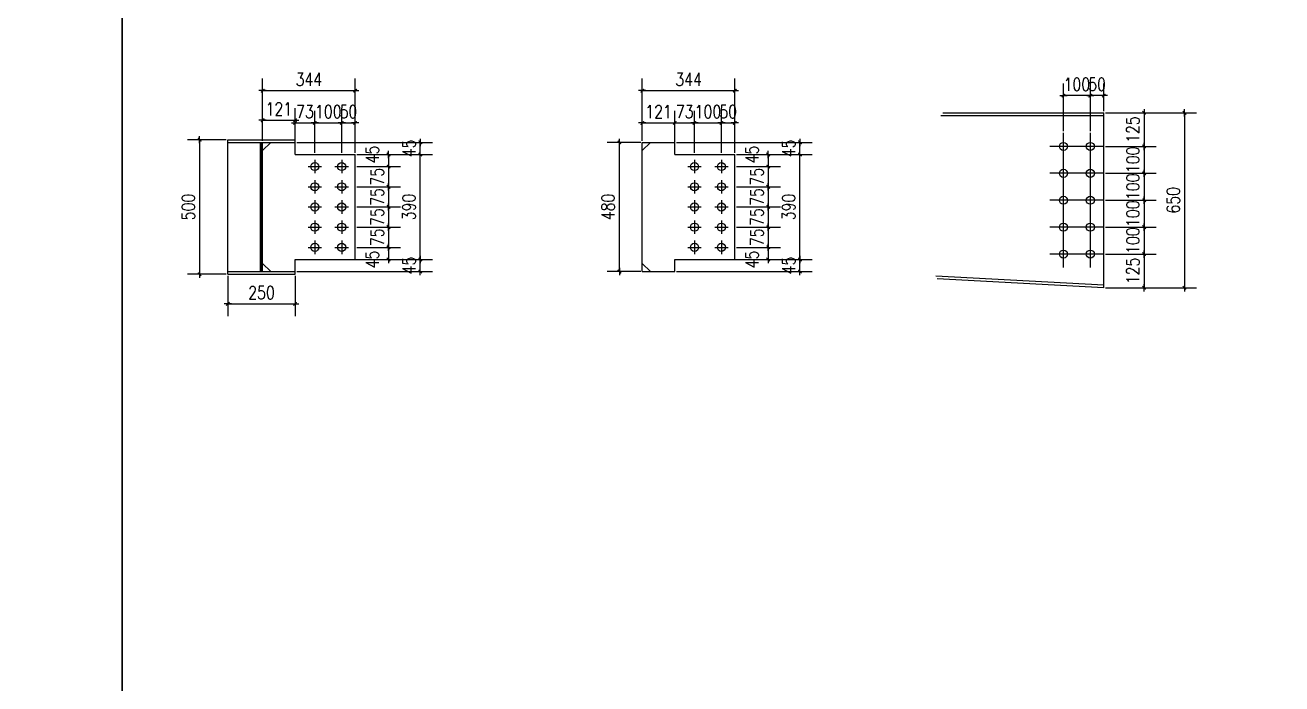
# Model space of a CAD drawing. Header units: millimetres. Extents: x 2287919 to 2522484, y -1845182 to -1736911.
# Drawn here: x 2486123 to 2495463, y -1823583 to -1818689 of the extents above; entities that cross this region are included whole.
import ezdxf

# ---------------------------------------------------------------- set-up
doc = ezdxf.new("R2010")
doc.units = ezdxf.units.MM
doc.header["$LTSCALE"] = 1000
doc.header["$PDMODE"] = 34
doc.styles.add('DIM_FONT', font='simplex.shx', dxfattribs={"width": 0.8, "bigfont": 'hztxt.shx'})
doc.dimstyles.new('WGH(1)', dxfattribs={"dimscale": 1.2, "dimtxt": 100, "dimasz": 0.5, "dimexe": 75, "dimexo": 75, "dimgap": 75, "dimtad": 1, "dimdec": 0, "dimzin": 0, "dimdsep": 46, "dimtxsty": 'DIM_FONT', "dimblk1": '_DIMX', "dimblk2": '_DIMX', "dimsah": 1, "dimcen": 0.09, "dimclrd": 3, "dimclre": 3, "dimclrt": 7, "dimadec": 0, "dimazin": 0, "dimtfac": 1, "dimtdec": 0, "dimtix": 1, "dimtmove": 2, "dimatfit": 3, "dimldrblk": '_DIMX', "dimfxl": 1, "dimtolj": 1, "dimtzin": 0, "dimarcsym": 0})

# ---------------------------------------------------------------- blocks, each defined once
blk = doc.blocks.new('_DIMX')
blk.add_line((-150, 0), (150, 0))
at = {"const_width": 50}
blk.add_lwpolyline([(-70, -70), (70, 70)], dxfattribs=at)
blk = doc.blocks.new('*D1314')
at = {"color": 3, "lineweight": -2}
for p, q in [((2487888, -1819548), (2487888, -1819305.7)), ((2488130, -1819528), (2488130, -1819305.7)), ((2487888.2, -1819395.7), (2488129.8, -1819395.7))]:
    blk.add_line(p, q, dxfattribs=at)
at = {"layer": 'Defpoints', "color": 0}
for p in [(2488130, -1819395.7), (2487888, -1819560), (2488130, -1819540)]:
    blk.add_point(p, dxfattribs=at)
at = {"color": 3, "lineweight": -2, "xscale": 0.18, "yscale": 0.18, "zscale": 0.18, "rotation": 180}
blk.add_blockref('_DIMX', (2487888, -1819395.7), dxfattribs=at)
at = {"color": 3, "lineweight": -2, "xscale": 0.18, "yscale": 0.18, "zscale": 0.18}
blk.add_blockref('_DIMX', (2488130, -1819395.7), dxfattribs=at)
at = {"color": 7, "insert": (2488009, -1819311.7), "char_height": 96, "attachment_point": 5, "style": 'DIM_FONT'}
blk.add_mtext('\\A1;121', dxfattribs=at)
blk = doc.blocks.new('*D1315')
at = {"color": 3, "lineweight": -2}
for p, q in [((2488130, -1819548), (2488130, -1819325.7)), ((2488276, -1819638), (2488276, -1819325.7)), ((2488129.8, -1819415.7), (2488129.6, -1819415.7)), ((2488130, -1819415.7), (2488276, -1819415.7)), ((2488276.2, -1819415.7), (2488276.4, -1819415.7))]:
    blk.add_line(p, q, dxfattribs=at)
at = {"layer": 'Defpoints', "color": 0}
for p in [(2488276, -1819415.7), (2488130, -1819560), (2488276, -1819650)]:
    blk.add_point(p, dxfattribs=at)
at = {"color": 3, "lineweight": -2, "xscale": 0.18, "yscale": 0.18, "zscale": 0.18}
blk.add_blockref('_DIMX', (2488130, -1819415.7), dxfattribs=at)
at = {"color": 3, "lineweight": -2, "xscale": 0.18, "yscale": 0.18, "zscale": 0.18, "rotation": 180}
blk.add_blockref('_DIMX', (2488276, -1819415.7), dxfattribs=at)
at = {"color": 7, "insert": (2488203, -1819331.7), "char_height": 96, "attachment_point": 5, "style": 'DIM_FONT'}
blk.add_mtext('\\A1;73', dxfattribs=at)
blk = doc.blocks.new('*D1306')
at = {"color": 3, "lineweight": -2}
for p, q in [((2488276, -1819638), (2488276, -1819325.7)), ((2488476, -1819638), (2488476, -1819325.7)), ((2488275.8, -1819415.7), (2488275.6, -1819415.7)), ((2488276, -1819415.7), (2488476, -1819415.7)), ((2488476.2, -1819415.7), (2488476.4, -1819415.7))]:
    blk.add_line(p, q, dxfattribs=at)
at = {"layer": 'Defpoints', "color": 0}
for p in [(2488476, -1819415.7), (2488276, -1819650), (2488476, -1819650)]:
    blk.add_point(p, dxfattribs=at)
at = {"color": 3, "lineweight": -2, "xscale": 0.18, "yscale": 0.18, "zscale": 0.18}
blk.add_blockref('_DIMX', (2488276, -1819415.7), dxfattribs=at)
at = {"color": 3, "lineweight": -2, "xscale": 0.18, "yscale": 0.18, "zscale": 0.18, "rotation": 180}
blk.add_blockref('_DIMX', (2488476, -1819415.7), dxfattribs=at)
at = {"color": 7, "insert": (2488376, -1819331.7), "char_height": 96, "attachment_point": 5, "style": 'DIM_FONT'}
blk.add_mtext('\\A1;100', dxfattribs=at)
blk = doc.blocks.new('*D1316')
at = {"color": 3, "lineweight": -2}
for p, q in [((2488476, -1819638), (2488476, -1819325.7)), ((2488576, -1819638), (2488576, -1819325.7)), ((2488475.8, -1819415.7), (2488475.6, -1819415.7)), ((2488476, -1819415.7), (2488576, -1819415.7)), ((2488576.2, -1819415.7), (2488576.4, -1819415.7))]:
    blk.add_line(p, q, dxfattribs=at)
at = {"layer": 'Defpoints', "color": 0}
for p in [(2488576, -1819415.7), (2488476, -1819650), (2488576, -1819650)]:
    blk.add_point(p, dxfattribs=at)
at = {"color": 3, "lineweight": -2, "xscale": 0.18, "yscale": 0.18, "zscale": 0.18}
blk.add_blockref('_DIMX', (2488476, -1819415.7), dxfattribs=at)
at = {"color": 3, "lineweight": -2, "xscale": 0.18, "yscale": 0.18, "zscale": 0.18, "rotation": 180}
blk.add_blockref('_DIMX', (2488576, -1819415.7), dxfattribs=at)
at = {"color": 7, "insert": (2488526, -1819331.7), "char_height": 96, "attachment_point": 5, "style": 'DIM_FONT'}
blk.add_mtext('\\A1;50', dxfattribs=at)
blk = doc.blocks.new('*D1307')
at = {"color": 3, "lineweight": -2}
for p, q in [((2488588, -1819650), (2488914, -1819650)), ((2488824, -1819650.18), (2488824, -1819739.82)), ((2488588, -1819740), (2488914, -1819740))]:
    blk.add_line(p, q, dxfattribs=at)
at = {"layer": 'Defpoints', "color": 0}
for p in [(2488576, -1819650), (2488576, -1819740), (2488824, -1819740)]:
    blk.add_point(p, dxfattribs=at)
at = {"color": 3, "lineweight": -2, "xscale": 0.18, "yscale": 0.18, "zscale": 0.18}
for p, rotation in [((2488824, -1819650), 90), ((2488824, -1819740), 270)]:
    blk.add_blockref('_DIMX', p, dxfattribs=dict(at, rotation=rotation))
at = {"color": 7, "insert": (2488704, -1819650), "char_height": 96, "attachment_point": 5, "rotation": 90, "style": 'DIM_FONT'}
blk.add_mtext('\\A1;45', dxfattribs=at)
blk = doc.blocks.new('*D1308')
at = {"color": 3, "lineweight": -2}
for p, q in [((2488588, -1819740), (2488914, -1819740)), ((2488824, -1819739.82), (2488824, -1819739.64)), ((2488824, -1819740), (2488824, -1819890)), ((2488588, -1819890), (2488914, -1819890)), ((2488824, -1819890.18), (2488824, -1819890.36))]:
    blk.add_line(p, q, dxfattribs=at)
at = {"layer": 'Defpoints', "color": 0}
for p in [(2488576, -1819740), (2488576, -1819890), (2488824, -1819890)]:
    blk.add_point(p, dxfattribs=at)
at = {"color": 3, "lineweight": -2, "xscale": 0.18, "yscale": 0.18, "zscale": 0.18}
for p, rotation in [((2488824, -1819740), 270), ((2488824, -1819890), 90)]:
    blk.add_blockref('_DIMX', p, dxfattribs=dict(at, rotation=rotation))
at = {"color": 7, "insert": (2488740, -1819815), "char_height": 96, "attachment_point": 5, "rotation": 90, "style": 'DIM_FONT'}
blk.add_mtext('\\A1;75', dxfattribs=at)
blk = doc.blocks.new('*D1309')
at = {"color": 3, "lineweight": -2}
for p, q in [((2488588, -1819890), (2488914, -1819890)), ((2488824, -1819889.82), (2488824, -1819889.64)), ((2488824, -1819890), (2488824, -1820040)), ((2488588, -1820040), (2488914, -1820040)), ((2488824, -1820040.18), (2488824, -1820040.36))]:
    blk.add_line(p, q, dxfattribs=at)
at = {"layer": 'Defpoints', "color": 0}
for p in [(2488576, -1819890), (2488576, -1820040), (2488824, -1820040)]:
    blk.add_point(p, dxfattribs=at)
at = {"color": 3, "lineweight": -2, "xscale": 0.18, "yscale": 0.18, "zscale": 0.18}
for p, rotation in [((2488824, -1819890), 270), ((2488824, -1820040), 90)]:
    blk.add_blockref('_DIMX', p, dxfattribs=dict(at, rotation=rotation))
at = {"color": 7, "insert": (2488740, -1819965), "char_height": 96, "attachment_point": 5, "rotation": 90, "style": 'DIM_FONT'}
blk.add_mtext('\\A1;75', dxfattribs=at)
blk = doc.blocks.new('*D1310')
at = {"color": 3, "lineweight": -2}
for p, q in [((2488588, -1820040), (2488914, -1820040)), ((2488824, -1820039.82), (2488824, -1820039.64)), ((2488824, -1820040), (2488824, -1820190)), ((2488588, -1820190), (2488914, -1820190)), ((2488824, -1820190.18), (2488824, -1820190.36))]:
    blk.add_line(p, q, dxfattribs=at)
at = {"layer": 'Defpoints', "color": 0}
for p in [(2488576, -1820040), (2488576, -1820190), (2488824, -1820190)]:
    blk.add_point(p, dxfattribs=at)
at = {"color": 3, "lineweight": -2, "xscale": 0.18, "yscale": 0.18, "zscale": 0.18}
for p, rotation in [((2488824, -1820040), 270), ((2488824, -1820190), 90)]:
    blk.add_blockref('_DIMX', p, dxfattribs=dict(at, rotation=rotation))
at = {"color": 7, "insert": (2488740, -1820115), "char_height": 96, "attachment_point": 5, "rotation": 90, "style": 'DIM_FONT'}
blk.add_mtext('\\A1;75', dxfattribs=at)
blk = doc.blocks.new('*D1311')
at = {"color": 3, "lineweight": -2}
for p, q in [((2488588, -1820190), (2488914, -1820190)), ((2488824, -1820189.82), (2488824, -1820189.64)), ((2488824, -1820190), (2488824, -1820340)), ((2488588, -1820340), (2488914, -1820340)), ((2488824, -1820340.18), (2488824, -1820340.36))]:
    blk.add_line(p, q, dxfattribs=at)
at = {"layer": 'Defpoints', "color": 0}
for p in [(2488576, -1820190), (2488576, -1820340), (2488824, -1820340)]:
    blk.add_point(p, dxfattribs=at)
at = {"color": 3, "lineweight": -2, "xscale": 0.18, "yscale": 0.18, "zscale": 0.18}
for p, rotation in [((2488824, -1820190), 270), ((2488824, -1820340), 90)]:
    blk.add_blockref('_DIMX', p, dxfattribs=dict(at, rotation=rotation))
at = {"color": 7, "insert": (2488740, -1820265), "char_height": 96, "attachment_point": 5, "rotation": 90, "style": 'DIM_FONT'}
blk.add_mtext('\\A1;75', dxfattribs=at)
blk = doc.blocks.new('*D1317')
at = {"color": 3, "lineweight": -2}
for p, q in [((2488588, -1820340), (2488914, -1820340)), ((2488824, -1820340.18), (2488824, -1820429.82)), ((2488588, -1820430), (2488914, -1820430))]:
    blk.add_line(p, q, dxfattribs=at)
at = {"layer": 'Defpoints', "color": 0}
for p in [(2488576, -1820340), (2488576, -1820430), (2488824, -1820430)]:
    blk.add_point(p, dxfattribs=at)
at = {"color": 3, "lineweight": -2, "xscale": 0.18, "yscale": 0.18, "zscale": 0.18}
for p, rotation in [((2488824, -1820340), 90), ((2488824, -1820430), 270)]:
    blk.add_blockref('_DIMX', p, dxfattribs=dict(at, rotation=rotation))
at = {"color": 7, "insert": (2488704, -1820430), "char_height": 96, "attachment_point": 5, "rotation": 90, "style": 'DIM_FONT'}
blk.add_mtext('\\A1;45', dxfattribs=at)
blk = doc.blocks.new('*D1312')
at = {"color": 3, "lineweight": -2}
for p, q in [((2487888, -1819548), (2487888, -1819085.7)), ((2488576, -1819638), (2488576, -1819085.7)), ((2487888.2, -1819175.7), (2488575.8, -1819175.7))]:
    blk.add_line(p, q, dxfattribs=at)
at = {"layer": 'Defpoints', "color": 0}
for p in [(2488576, -1819175.7), (2487888, -1819560), (2488576, -1819650)]:
    blk.add_point(p, dxfattribs=at)
at = {"color": 3, "lineweight": -2, "xscale": 0.18, "yscale": 0.18, "zscale": 0.18, "rotation": 180}
blk.add_blockref('_DIMX', (2487888, -1819175.7), dxfattribs=at)
at = {"color": 3, "lineweight": -2, "xscale": 0.18, "yscale": 0.18, "zscale": 0.18}
blk.add_blockref('_DIMX', (2488576, -1819175.7), dxfattribs=at)
at = {"color": 7, "insert": (2488232, -1819091.7), "char_height": 96, "attachment_point": 5, "style": 'DIM_FONT'}
blk.add_mtext('\\A1;344', dxfattribs=at)
blk = doc.blocks.new('*D1318')
at = {"color": 3, "lineweight": -2}
for p, q in [((2488142, -1820430), (2489150, -1820430)), ((2489060, -1820429.82), (2489060, -1820429.64)), ((2489060, -1820520), (2489060, -1820430)), ((2488142, -1820520), (2489150, -1820520)), ((2489060, -1820520.18), (2489060, -1820520.36))]:
    blk.add_line(p, q, dxfattribs=at)
at = {"layer": 'Defpoints', "color": 0}
for p in [(2488130, -1820430), (2489060, -1820430), (2488130, -1820520)]:
    blk.add_point(p, dxfattribs=at)
at = {"color": 3, "lineweight": -2, "xscale": 0.18, "yscale": 0.18, "zscale": 0.18}
for p, rotation in [((2489060, -1820430), 270), ((2489060, -1820520), 90)]:
    blk.add_blockref('_DIMX', p, dxfattribs=dict(at, rotation=rotation))
at = {"color": 7, "insert": (2488976, -1820475), "char_height": 96, "attachment_point": 5, "rotation": 90, "style": 'DIM_FONT'}
blk.add_mtext('\\A1;45', dxfattribs=at)
blk = doc.blocks.new('*D1319')
at = {"color": 3, "lineweight": -2}
for p, q in [((2488588, -1819650), (2489150, -1819650)), ((2489060, -1820429.82), (2489060, -1819650.18)), ((2488142, -1820430), (2489150, -1820430))]:
    blk.add_line(p, q, dxfattribs=at)
at = {"layer": 'Defpoints', "color": 0}
for p in [(2488576, -1819650), (2489060, -1819650), (2488130, -1820430)]:
    blk.add_point(p, dxfattribs=at)
at = {"color": 3, "lineweight": -2, "xscale": 0.18, "yscale": 0.18, "zscale": 0.18}
for p, rotation in [((2489060, -1819650), 90), ((2489060, -1820430), 270)]:
    blk.add_blockref('_DIMX', p, dxfattribs=dict(at, rotation=rotation))
at = {"color": 7, "insert": (2488976, -1820040), "char_height": 96, "attachment_point": 5, "rotation": 90, "style": 'DIM_FONT'}
blk.add_mtext('\\A1;390', dxfattribs=at)
blk = doc.blocks.new('*D1313')
at = {"color": 3, "lineweight": -2}
for p, q in [((2488142, -1819560), (2489150, -1819560)), ((2489060, -1819559.82), (2489060, -1819559.64)), ((2489060, -1819650), (2489060, -1819560)), ((2488588, -1819650), (2489150, -1819650)), ((2489060, -1819650.18), (2489060, -1819650.36))]:
    blk.add_line(p, q, dxfattribs=at)
at = {"layer": 'Defpoints', "color": 0}
for p in [(2488130, -1819560), (2489060, -1819560), (2488576, -1819650)]:
    blk.add_point(p, dxfattribs=at)
at = {"color": 3, "lineweight": -2, "xscale": 0.18, "yscale": 0.18, "zscale": 0.18}
for p, rotation in [((2489060, -1819560), 270), ((2489060, -1819650), 90)]:
    blk.add_blockref('_DIMX', p, dxfattribs=dict(at, rotation=rotation))
at = {"color": 7, "insert": (2488976, -1819605), "char_height": 96, "attachment_point": 5, "rotation": 90, "style": 'DIM_FONT'}
blk.add_mtext('\\A1;45', dxfattribs=at)
blk = doc.blocks.new('*D1320')
at = {"color": 3, "lineweight": -2}
for p, q in [((2487618, -1819540), (2487330, -1819540)), ((2487420, -1819540.18), (2487420, -1820539.82)), ((2487618, -1820540), (2487330, -1820540))]:
    blk.add_line(p, q, dxfattribs=at)
at = {"layer": 'Defpoints', "color": 0}
for p in [(2487630, -1819540), (2487420, -1820540), (2487630, -1820540)]:
    blk.add_point(p, dxfattribs=at)
at = {"color": 3, "lineweight": -2, "xscale": 0.18, "yscale": 0.18, "zscale": 0.18}
for p, rotation in [((2487420, -1819540), 90), ((2487420, -1820540), 270)]:
    blk.add_blockref('_DIMX', p, dxfattribs=dict(at, rotation=rotation))
at = {"color": 7, "insert": (2487336, -1820040), "char_height": 96, "attachment_point": 5, "rotation": 90, "style": 'DIM_FONT'}
blk.add_mtext('\\A1;500', dxfattribs=at)
blk = doc.blocks.new('*D1321')
at = {"color": 3, "lineweight": -2}
for p, q in [((2487630, -1820552), (2487630, -1820850)), ((2488130, -1820552), (2488130, -1820850)), ((2487630.18, -1820760), (2488129.82, -1820760))]:
    blk.add_line(p, q, dxfattribs=at)
at = {"layer": 'Defpoints', "color": 0}
for p in [(2487630, -1820540), (2488130, -1820540), (2488130, -1820760)]:
    blk.add_point(p, dxfattribs=at)
at = {"color": 3, "lineweight": -2, "xscale": 0.18, "yscale": 0.18, "zscale": 0.18, "rotation": 180}
blk.add_blockref('_DIMX', (2487630, -1820760), dxfattribs=at)
at = {"color": 3, "lineweight": -2, "xscale": 0.18, "yscale": 0.18, "zscale": 0.18}
blk.add_blockref('_DIMX', (2488130, -1820760), dxfattribs=at)
at = {"color": 7, "insert": (2487880, -1820676), "char_height": 96, "attachment_point": 5, "style": 'DIM_FONT'}
blk.add_mtext('\\A1;250', dxfattribs=at)
blk = doc.blocks.new('*D1331')
at = {"color": 3, "lineweight": -2}
for p, q in [((2490952, -1819548), (2490952, -1819325.7)), ((2491098, -1819638), (2491098, -1819325.7)), ((2490951.8, -1819415.7), (2490951.6, -1819415.7)), ((2490952, -1819415.7), (2491098, -1819415.7)), ((2491098.2, -1819415.7), (2491098.4, -1819415.7))]:
    blk.add_line(p, q, dxfattribs=at)
at = {"layer": 'Defpoints', "color": 0}
for p in [(2491098, -1819415.7), (2490952, -1819560), (2491098, -1819650)]:
    blk.add_point(p, dxfattribs=at)
at = {"color": 3, "lineweight": -2, "xscale": 0.18, "yscale": 0.18, "zscale": 0.18}
blk.add_blockref('_DIMX', (2490952, -1819415.7), dxfattribs=at)
at = {"color": 3, "lineweight": -2, "xscale": 0.18, "yscale": 0.18, "zscale": 0.18, "rotation": 180}
blk.add_blockref('_DIMX', (2491098, -1819415.7), dxfattribs=at)
at = {"color": 7, "insert": (2491025, -1819331.7), "char_height": 96, "attachment_point": 5, "style": 'DIM_FONT'}
blk.add_mtext('\\A1;73', dxfattribs=at)
blk = doc.blocks.new('*D1322')
at = {"color": 3, "lineweight": -2}
for p, q in [((2491098, -1819638), (2491098, -1819325.7)), ((2491298, -1819638), (2491298, -1819325.7)), ((2491097.8, -1819415.7), (2491097.6, -1819415.7)), ((2491098, -1819415.7), (2491298, -1819415.7)), ((2491298.2, -1819415.7), (2491298.4, -1819415.7))]:
    blk.add_line(p, q, dxfattribs=at)
at = {"layer": 'Defpoints', "color": 0}
for p in [(2491298, -1819415.7), (2491098, -1819650), (2491298, -1819650)]:
    blk.add_point(p, dxfattribs=at)
at = {"color": 3, "lineweight": -2, "xscale": 0.18, "yscale": 0.18, "zscale": 0.18}
blk.add_blockref('_DIMX', (2491098, -1819415.7), dxfattribs=at)
at = {"color": 3, "lineweight": -2, "xscale": 0.18, "yscale": 0.18, "zscale": 0.18, "rotation": 180}
blk.add_blockref('_DIMX', (2491298, -1819415.7), dxfattribs=at)
at = {"color": 7, "insert": (2491198, -1819331.7), "char_height": 96, "attachment_point": 5, "style": 'DIM_FONT'}
blk.add_mtext('\\A1;100', dxfattribs=at)
blk = doc.blocks.new('*D1332')
at = {"color": 3, "lineweight": -2}
for p, q in [((2491298, -1819638), (2491298, -1819325.7)), ((2491398, -1819638), (2491398, -1819325.7)), ((2491297.8, -1819415.7), (2491297.6, -1819415.7)), ((2491298, -1819415.7), (2491398, -1819415.7)), ((2491398.2, -1819415.7), (2491398.4, -1819415.7))]:
    blk.add_line(p, q, dxfattribs=at)
at = {"layer": 'Defpoints', "color": 0}
for p in [(2491398, -1819415.7), (2491298, -1819650), (2491398, -1819650)]:
    blk.add_point(p, dxfattribs=at)
at = {"color": 3, "lineweight": -2, "xscale": 0.18, "yscale": 0.18, "zscale": 0.18}
blk.add_blockref('_DIMX', (2491298, -1819415.7), dxfattribs=at)
at = {"color": 3, "lineweight": -2, "xscale": 0.18, "yscale": 0.18, "zscale": 0.18, "rotation": 180}
blk.add_blockref('_DIMX', (2491398, -1819415.7), dxfattribs=at)
at = {"color": 7, "insert": (2491348, -1819331.7), "char_height": 96, "attachment_point": 5, "style": 'DIM_FONT'}
blk.add_mtext('\\A1;50', dxfattribs=at)
blk = doc.blocks.new('*D1323')
at = {"color": 3, "lineweight": -2}
for p, q in [((2491410, -1819650), (2491736, -1819650)), ((2491646, -1819650.18), (2491646, -1819739.82)), ((2491410, -1819740), (2491736, -1819740))]:
    blk.add_line(p, q, dxfattribs=at)
at = {"layer": 'Defpoints', "color": 0}
for p in [(2491398, -1819650), (2491398, -1819740), (2491646, -1819740)]:
    blk.add_point(p, dxfattribs=at)
at = {"color": 3, "lineweight": -2, "xscale": 0.18, "yscale": 0.18, "zscale": 0.18}
for p, rotation in [((2491646, -1819650), 90), ((2491646, -1819740), 270)]:
    blk.add_blockref('_DIMX', p, dxfattribs=dict(at, rotation=rotation))
at = {"color": 7, "insert": (2491526, -1819650), "char_height": 96, "attachment_point": 5, "rotation": 90, "style": 'DIM_FONT'}
blk.add_mtext('\\A1;45', dxfattribs=at)
blk = doc.blocks.new('*D1324')
at = {"color": 3, "lineweight": -2}
for p, q in [((2491410, -1819740), (2491736, -1819740)), ((2491646, -1819739.82), (2491646, -1819739.64)), ((2491646, -1819740), (2491646, -1819890)), ((2491410, -1819890), (2491736, -1819890)), ((2491646, -1819890.18), (2491646, -1819890.36))]:
    blk.add_line(p, q, dxfattribs=at)
at = {"layer": 'Defpoints', "color": 0}
for p in [(2491398, -1819740), (2491398, -1819890), (2491646, -1819890)]:
    blk.add_point(p, dxfattribs=at)
at = {"color": 3, "lineweight": -2, "xscale": 0.18, "yscale": 0.18, "zscale": 0.18}
for p, rotation in [((2491646, -1819740), 270), ((2491646, -1819890), 90)]:
    blk.add_blockref('_DIMX', p, dxfattribs=dict(at, rotation=rotation))
at = {"color": 7, "insert": (2491562, -1819815), "char_height": 96, "attachment_point": 5, "rotation": 90, "style": 'DIM_FONT'}
blk.add_mtext('\\A1;75', dxfattribs=at)
blk = doc.blocks.new('*D1325')
at = {"color": 3, "lineweight": -2}
for p, q in [((2491410, -1819890), (2491736, -1819890)), ((2491646, -1819889.82), (2491646, -1819889.64)), ((2491646, -1819890), (2491646, -1820040)), ((2491410, -1820040), (2491736, -1820040)), ((2491646, -1820040.18), (2491646, -1820040.36))]:
    blk.add_line(p, q, dxfattribs=at)
at = {"layer": 'Defpoints', "color": 0}
for p in [(2491398, -1819890), (2491398, -1820040), (2491646, -1820040)]:
    blk.add_point(p, dxfattribs=at)
at = {"color": 3, "lineweight": -2, "xscale": 0.18, "yscale": 0.18, "zscale": 0.18}
for p, rotation in [((2491646, -1819890), 270), ((2491646, -1820040), 90)]:
    blk.add_blockref('_DIMX', p, dxfattribs=dict(at, rotation=rotation))
at = {"color": 7, "insert": (2491562, -1819965), "char_height": 96, "attachment_point": 5, "rotation": 90, "style": 'DIM_FONT'}
blk.add_mtext('\\A1;75', dxfattribs=at)
blk = doc.blocks.new('*D1326')
at = {"color": 3, "lineweight": -2}
for p, q in [((2491410, -1820040), (2491736, -1820040)), ((2491646, -1820039.82), (2491646, -1820039.64)), ((2491646, -1820040), (2491646, -1820190)), ((2491410, -1820190), (2491736, -1820190)), ((2491646, -1820190.18), (2491646, -1820190.36))]:
    blk.add_line(p, q, dxfattribs=at)
at = {"layer": 'Defpoints', "color": 0}
for p in [(2491398, -1820040), (2491398, -1820190), (2491646, -1820190)]:
    blk.add_point(p, dxfattribs=at)
at = {"color": 3, "lineweight": -2, "xscale": 0.18, "yscale": 0.18, "zscale": 0.18}
for p, rotation in [((2491646, -1820040), 270), ((2491646, -1820190), 90)]:
    blk.add_blockref('_DIMX', p, dxfattribs=dict(at, rotation=rotation))
at = {"color": 7, "insert": (2491562, -1820115), "char_height": 96, "attachment_point": 5, "rotation": 90, "style": 'DIM_FONT'}
blk.add_mtext('\\A1;75', dxfattribs=at)
blk = doc.blocks.new('*D1327')
at = {"color": 3, "lineweight": -2}
for p, q in [((2491410, -1820190), (2491736, -1820190)), ((2491646, -1820189.82), (2491646, -1820189.64)), ((2491646, -1820190), (2491646, -1820340)), ((2491410, -1820340), (2491736, -1820340)), ((2491646, -1820340.18), (2491646, -1820340.36))]:
    blk.add_line(p, q, dxfattribs=at)
at = {"layer": 'Defpoints', "color": 0}
for p in [(2491398, -1820190), (2491398, -1820340), (2491646, -1820340)]:
    blk.add_point(p, dxfattribs=at)
at = {"color": 3, "lineweight": -2, "xscale": 0.18, "yscale": 0.18, "zscale": 0.18}
for p, rotation in [((2491646, -1820190), 270), ((2491646, -1820340), 90)]:
    blk.add_blockref('_DIMX', p, dxfattribs=dict(at, rotation=rotation))
at = {"color": 7, "insert": (2491562, -1820265), "char_height": 96, "attachment_point": 5, "rotation": 90, "style": 'DIM_FONT'}
blk.add_mtext('\\A1;75', dxfattribs=at)
blk = doc.blocks.new('*D1333')
at = {"color": 3, "lineweight": -2}
for p, q in [((2491410, -1820340), (2491736, -1820340)), ((2491646, -1820340.18), (2491646, -1820429.82)), ((2491410, -1820430), (2491736, -1820430))]:
    blk.add_line(p, q, dxfattribs=at)
at = {"layer": 'Defpoints', "color": 0}
for p in [(2491398, -1820340), (2491398, -1820430), (2491646, -1820430)]:
    blk.add_point(p, dxfattribs=at)
at = {"color": 3, "lineweight": -2, "xscale": 0.18, "yscale": 0.18, "zscale": 0.18}
for p, rotation in [((2491646, -1820340), 90), ((2491646, -1820430), 270)]:
    blk.add_blockref('_DIMX', p, dxfattribs=dict(at, rotation=rotation))
at = {"color": 7, "insert": (2491526, -1820430), "char_height": 96, "attachment_point": 5, "rotation": 90, "style": 'DIM_FONT'}
blk.add_mtext('\\A1;45', dxfattribs=at)
blk = doc.blocks.new('*D1328')
at = {"color": 3, "lineweight": -2}
for p, q in [((2490710, -1819548), (2490710, -1819085.7)), ((2491398, -1819638), (2491398, -1819085.7)), ((2490710.2, -1819175.7), (2491397.8, -1819175.7))]:
    blk.add_line(p, q, dxfattribs=at)
at = {"layer": 'Defpoints', "color": 0}
for p in [(2491398, -1819175.7), (2490710, -1819560), (2491398, -1819650)]:
    blk.add_point(p, dxfattribs=at)
at = {"color": 3, "lineweight": -2, "xscale": 0.18, "yscale": 0.18, "zscale": 0.18, "rotation": 180}
blk.add_blockref('_DIMX', (2490710, -1819175.7), dxfattribs=at)
at = {"color": 3, "lineweight": -2, "xscale": 0.18, "yscale": 0.18, "zscale": 0.18}
blk.add_blockref('_DIMX', (2491398, -1819175.7), dxfattribs=at)
at = {"color": 7, "insert": (2491054, -1819091.7), "char_height": 96, "attachment_point": 5, "style": 'DIM_FONT'}
blk.add_mtext('\\A1;344', dxfattribs=at)
blk = doc.blocks.new('*D1334')
at = {"color": 3, "lineweight": -2}
for p, q in [((2490964, -1820430), (2491972, -1820430)), ((2491882, -1820429.82), (2491882, -1820429.64)), ((2491882, -1820520), (2491882, -1820430)), ((2490964, -1820520), (2491972, -1820520)), ((2491882, -1820520.18), (2491882, -1820520.36))]:
    blk.add_line(p, q, dxfattribs=at)
at = {"layer": 'Defpoints', "color": 0}
for p in [(2490952, -1820430), (2491882, -1820430), (2490952, -1820520)]:
    blk.add_point(p, dxfattribs=at)
at = {"color": 3, "lineweight": -2, "xscale": 0.18, "yscale": 0.18, "zscale": 0.18}
for p, rotation in [((2491882, -1820430), 270), ((2491882, -1820520), 90)]:
    blk.add_blockref('_DIMX', p, dxfattribs=dict(at, rotation=rotation))
at = {"color": 7, "insert": (2491798, -1820475), "char_height": 96, "attachment_point": 5, "rotation": 90, "style": 'DIM_FONT'}
blk.add_mtext('\\A1;45', dxfattribs=at)
blk = doc.blocks.new('*D1335')
at = {"color": 3, "lineweight": -2}
for p, q in [((2491410, -1819650), (2491972, -1819650)), ((2491882, -1820429.82), (2491882, -1819650.18)), ((2490964, -1820430), (2491972, -1820430))]:
    blk.add_line(p, q, dxfattribs=at)
at = {"layer": 'Defpoints', "color": 0}
for p in [(2491398, -1819650), (2491882, -1819650), (2490952, -1820430)]:
    blk.add_point(p, dxfattribs=at)
at = {"color": 3, "lineweight": -2, "xscale": 0.18, "yscale": 0.18, "zscale": 0.18}
for p, rotation in [((2491882, -1819650), 90), ((2491882, -1820430), 270)]:
    blk.add_blockref('_DIMX', p, dxfattribs=dict(at, rotation=rotation))
at = {"color": 7, "insert": (2491798, -1820040), "char_height": 96, "attachment_point": 5, "rotation": 90, "style": 'DIM_FONT'}
blk.add_mtext('\\A1;390', dxfattribs=at)
blk = doc.blocks.new('*D1329')
at = {"color": 3, "lineweight": -2}
for p, q in [((2490964, -1819560), (2491972, -1819560)), ((2491882, -1819559.82), (2491882, -1819559.64)), ((2491882, -1819650), (2491882, -1819560)), ((2491410, -1819650), (2491972, -1819650)), ((2491882, -1819650.18), (2491882, -1819650.36))]:
    blk.add_line(p, q, dxfattribs=at)
at = {"layer": 'Defpoints', "color": 0}
for p in [(2490952, -1819560), (2491882, -1819560), (2491398, -1819650)]:
    blk.add_point(p, dxfattribs=at)
at = {"color": 3, "lineweight": -2, "xscale": 0.18, "yscale": 0.18, "zscale": 0.18}
for p, rotation in [((2491882, -1819560), 270), ((2491882, -1819650), 90)]:
    blk.add_blockref('_DIMX', p, dxfattribs=dict(at, rotation=rotation))
at = {"color": 7, "insert": (2491798, -1819605), "char_height": 96, "attachment_point": 5, "rotation": 90, "style": 'DIM_FONT'}
blk.add_mtext('\\A1;45', dxfattribs=at)
blk = doc.blocks.new('*D1336')
at = {"color": 3, "lineweight": -2}
for p, q in [((2490698, -1819560), (2490450, -1819560)), ((2490540, -1820519.82), (2490540, -1819560.18)), ((2490698, -1820520), (2490450, -1820520))]:
    blk.add_line(p, q, dxfattribs=at)
at = {"layer": 'Defpoints', "color": 0}
for p in [(2490540, -1819560), (2490710, -1819560), (2490710, -1820520)]:
    blk.add_point(p, dxfattribs=at)
at = {"color": 3, "lineweight": -2, "xscale": 0.18, "yscale": 0.18, "zscale": 0.18}
for p, rotation in [((2490540, -1819560), 90), ((2490540, -1820520), 270)]:
    blk.add_blockref('_DIMX', p, dxfattribs=dict(at, rotation=rotation))
at = {"color": 7, "insert": (2490456, -1820040), "char_height": 96, "attachment_point": 5, "rotation": 90, "style": 'DIM_FONT'}
blk.add_mtext('\\A1;480', dxfattribs=at)
blk = doc.blocks.new('*D1330')
at = {"color": 3, "lineweight": -2}
for p, q in [((2490710, -1819548), (2490710, -1819325.7)), ((2490952, -1819618), (2490952, -1819325.7)), ((2490710.2, -1819415.7), (2490951.8, -1819415.7))]:
    blk.add_line(p, q, dxfattribs=at)
at = {"layer": 'Defpoints', "color": 0}
for p in [(2490952, -1819415.7), (2490710, -1819560), (2490952, -1819630)]:
    blk.add_point(p, dxfattribs=at)
at = {"color": 3, "lineweight": -2, "xscale": 0.18, "yscale": 0.18, "zscale": 0.18, "rotation": 180}
blk.add_blockref('_DIMX', (2490710, -1819415.7), dxfattribs=at)
at = {"color": 3, "lineweight": -2, "xscale": 0.18, "yscale": 0.18, "zscale": 0.18}
blk.add_blockref('_DIMX', (2490952, -1819415.7), dxfattribs=at)
at = {"color": 7, "insert": (2490831, -1819331.7), "char_height": 96, "attachment_point": 5, "style": 'DIM_FONT'}
blk.add_mtext('\\A1;121', dxfattribs=at)
blk = doc.blocks.new('*D1338')
at = {"color": 3, "lineweight": -2}
for p, q in [((2494040, -1819478), (2494040, -1819123)), ((2494140, -1819328), (2494140, -1819123)), ((2494039.8, -1819213), (2494039.6, -1819213)), ((2494140, -1819213), (2494040, -1819213)), ((2494140.2, -1819213), (2494140.4, -1819213))]:
    blk.add_line(p, q, dxfattribs=at)
at = {"layer": 'Defpoints', "color": 0}
for p in [(2494040, -1819213), (2494140, -1819340), (2494040, -1819490)]:
    blk.add_point(p, dxfattribs=at)
at = {"color": 3, "lineweight": -2, "xscale": 0.18, "yscale": 0.18, "zscale": 0.18}
blk.add_blockref('_DIMX', (2494040, -1819213), dxfattribs=at)
at = {"color": 3, "lineweight": -2, "xscale": 0.18, "yscale": 0.18, "zscale": 0.18, "rotation": 180}
blk.add_blockref('_DIMX', (2494140, -1819213), dxfattribs=at)
at = {"color": 7, "insert": (2494090, -1819129), "char_height": 96, "attachment_point": 5, "style": 'DIM_FONT'}
blk.add_mtext('\\A1;50', dxfattribs=at)
blk = doc.blocks.new('*D1339')
at = {"color": 3, "lineweight": -2}
for p, q in [((2493840, -1819478), (2493840, -1819123)), ((2494040, -1819478), (2494040, -1819123)), ((2493839.8, -1819213), (2493839.6, -1819213)), ((2494040, -1819213), (2493840, -1819213)), ((2494040.2, -1819213), (2494040.4, -1819213))]:
    blk.add_line(p, q, dxfattribs=at)
at = {"layer": 'Defpoints', "color": 0}
for p in [(2493840, -1819213), (2493840, -1819490), (2494040, -1819490)]:
    blk.add_point(p, dxfattribs=at)
at = {"color": 3, "lineweight": -2, "xscale": 0.18, "yscale": 0.18, "zscale": 0.18}
blk.add_blockref('_DIMX', (2493840, -1819213), dxfattribs=at)
at = {"color": 3, "lineweight": -2, "xscale": 0.18, "yscale": 0.18, "zscale": 0.18, "rotation": 180}
blk.add_blockref('_DIMX', (2494040, -1819213), dxfattribs=at)
at = {"color": 7, "insert": (2493940, -1819129), "char_height": 96, "attachment_point": 5, "style": 'DIM_FONT'}
blk.add_mtext('\\A1;100', dxfattribs=at)
blk = doc.blocks.new('*D1340')
at = {"color": 3, "lineweight": -2}
for p, q in [((2494152, -1819340), (2494530, -1819340)), ((2494440, -1819339.82), (2494440, -1819339.64)), ((2494440, -1819340), (2494440, -1819590)), ((2494152, -1819590), (2494530, -1819590)), ((2494440, -1819590.18), (2494440, -1819590.36))]:
    blk.add_line(p, q, dxfattribs=at)
at = {"layer": 'Defpoints', "color": 0}
for p in [(2494140, -1819340), (2494140, -1819590), (2494440, -1819590)]:
    blk.add_point(p, dxfattribs=at)
at = {"color": 3, "lineweight": -2, "xscale": 0.18, "yscale": 0.18, "zscale": 0.18}
for p, rotation in [((2494440, -1819340), 270), ((2494440, -1819590), 90)]:
    blk.add_blockref('_DIMX', p, dxfattribs=dict(at, rotation=rotation))
at = {"color": 7, "insert": (2494356, -1819465), "char_height": 96, "attachment_point": 5, "rotation": 90, "style": 'DIM_FONT'}
blk.add_mtext('\\A1;125', dxfattribs=at)
blk = doc.blocks.new('*D1341')
at = {"color": 3, "lineweight": -2}
for p, q in [((2494152, -1819590), (2494530, -1819590)), ((2494440, -1819589.82), (2494440, -1819589.64)), ((2494440, -1819590), (2494440, -1819790)), ((2494152, -1819790), (2494530, -1819790)), ((2494440, -1819790.18), (2494440, -1819790.36))]:
    blk.add_line(p, q, dxfattribs=at)
at = {"layer": 'Defpoints', "color": 0}
for p in [(2494140, -1819590), (2494140, -1819790), (2494440, -1819790)]:
    blk.add_point(p, dxfattribs=at)
at = {"color": 3, "lineweight": -2, "xscale": 0.18, "yscale": 0.18, "zscale": 0.18}
for p, rotation in [((2494440, -1819590), 270), ((2494440, -1819790), 90)]:
    blk.add_blockref('_DIMX', p, dxfattribs=dict(at, rotation=rotation))
at = {"color": 7, "insert": (2494356, -1819690), "char_height": 96, "attachment_point": 5, "rotation": 90, "style": 'DIM_FONT'}
blk.add_mtext('\\A1;100', dxfattribs=at)
blk = doc.blocks.new('*D1342')
at = {"color": 3, "lineweight": -2}
for p, q in [((2494152, -1819790), (2494530, -1819790)), ((2494440, -1819789.82), (2494440, -1819789.64)), ((2494440, -1819790), (2494440, -1819990)), ((2494152, -1819990), (2494530, -1819990)), ((2494440, -1819990.18), (2494440, -1819990.36))]:
    blk.add_line(p, q, dxfattribs=at)
at = {"layer": 'Defpoints', "color": 0}
for p in [(2494140, -1819790), (2494140, -1819990), (2494440, -1819990)]:
    blk.add_point(p, dxfattribs=at)
at = {"color": 3, "lineweight": -2, "xscale": 0.18, "yscale": 0.18, "zscale": 0.18}
for p, rotation in [((2494440, -1819790), 270), ((2494440, -1819990), 90)]:
    blk.add_blockref('_DIMX', p, dxfattribs=dict(at, rotation=rotation))
at = {"color": 7, "insert": (2494356, -1819890), "char_height": 96, "attachment_point": 5, "rotation": 90, "style": 'DIM_FONT'}
blk.add_mtext('\\A1;100', dxfattribs=at)
blk = doc.blocks.new('*D1343')
at = {"color": 3, "lineweight": -2}
for p, q in [((2494152, -1819990), (2494530, -1819990)), ((2494440, -1819989.82), (2494440, -1819989.64)), ((2494440, -1819990), (2494440, -1820190)), ((2494152, -1820190), (2494530, -1820190)), ((2494440, -1820190.18), (2494440, -1820190.36))]:
    blk.add_line(p, q, dxfattribs=at)
at = {"layer": 'Defpoints', "color": 0}
for p in [(2494140, -1819990), (2494140, -1820190), (2494440, -1820190)]:
    blk.add_point(p, dxfattribs=at)
at = {"color": 3, "lineweight": -2, "xscale": 0.18, "yscale": 0.18, "zscale": 0.18}
for p, rotation in [((2494440, -1819990), 270), ((2494440, -1820190), 90)]:
    blk.add_blockref('_DIMX', p, dxfattribs=dict(at, rotation=rotation))
at = {"color": 7, "insert": (2494356, -1820090), "char_height": 96, "attachment_point": 5, "rotation": 90, "style": 'DIM_FONT'}
blk.add_mtext('\\A1;100', dxfattribs=at)
blk = doc.blocks.new('*D1344')
at = {"color": 3, "lineweight": -2}
for p, q in [((2494152, -1820190), (2494530, -1820190)), ((2494440, -1820189.82), (2494440, -1820189.64)), ((2494440, -1820190), (2494440, -1820390)), ((2494152, -1820390), (2494530, -1820390)), ((2494440, -1820390.18), (2494440, -1820390.36))]:
    blk.add_line(p, q, dxfattribs=at)
at = {"layer": 'Defpoints', "color": 0}
for p in [(2494140, -1820190), (2494140, -1820390), (2494440, -1820390)]:
    blk.add_point(p, dxfattribs=at)
at = {"color": 3, "lineweight": -2, "xscale": 0.18, "yscale": 0.18, "zscale": 0.18}
for p, rotation in [((2494440, -1820190), 270), ((2494440, -1820390), 90)]:
    blk.add_blockref('_DIMX', p, dxfattribs=dict(at, rotation=rotation))
at = {"color": 7, "insert": (2494356, -1820290), "char_height": 96, "attachment_point": 5, "rotation": 90, "style": 'DIM_FONT'}
blk.add_mtext('\\A1;100', dxfattribs=at)
blk = doc.blocks.new('*D1345')
at = {"color": 3, "lineweight": -2}
for p, q in [((2494152, -1820390), (2494530, -1820390)), ((2494440, -1820389.82), (2494440, -1820389.64)), ((2494440, -1820390), (2494440, -1820640)), ((2494152, -1820640), (2494530, -1820640)), ((2494440, -1820640.18), (2494440, -1820640.36))]:
    blk.add_line(p, q, dxfattribs=at)
at = {"layer": 'Defpoints', "color": 0}
for p in [(2494140, -1820390), (2494140, -1820640), (2494440, -1820640)]:
    blk.add_point(p, dxfattribs=at)
at = {"color": 3, "lineweight": -2, "xscale": 0.18, "yscale": 0.18, "zscale": 0.18}
for p, rotation in [((2494440, -1820390), 270), ((2494440, -1820640), 90)]:
    blk.add_blockref('_DIMX', p, dxfattribs=dict(at, rotation=rotation))
at = {"color": 7, "insert": (2494356, -1820515), "char_height": 96, "attachment_point": 5, "rotation": 90, "style": 'DIM_FONT'}
blk.add_mtext('\\A1;125', dxfattribs=at)
blk = doc.blocks.new('*D1337')
at = {"color": 3, "lineweight": -2}
for p, q in [((2494152, -1819340), (2494830, -1819340)), ((2494740, -1819340.18), (2494740, -1820639.82)), ((2494152, -1820640), (2494830, -1820640))]:
    blk.add_line(p, q, dxfattribs=at)
at = {"layer": 'Defpoints', "color": 0}
for p in [(2494140, -1819340), (2494140, -1820640), (2494740, -1820640)]:
    blk.add_point(p, dxfattribs=at)
at = {"color": 3, "lineweight": -2, "xscale": 0.18, "yscale": 0.18, "zscale": 0.18}
for p, rotation in [((2494740, -1819340), 90), ((2494740, -1820640), 270)]:
    blk.add_blockref('_DIMX', p, dxfattribs=dict(at, rotation=rotation))
at = {"color": 7, "insert": (2494656, -1819990), "char_height": 96, "attachment_point": 5, "rotation": 90, "style": 'DIM_FONT'}
blk.add_mtext('\\A1;650', dxfattribs=at)

msp = doc.modelspace()

# ---------------------------------------------------------------- linework, layer by layer
for p, q in [((2492929.9, -1819360), (2494140, -1819360)), ((2492942.7, -1819340), (2494140, -1819340)), ((2494140, -1820640), (2494140, -1819340)), ((2494140, -1820640), (2494140, -1819340)), ((2493840, -1820490), (2493840, -1819490)), ((2494040, -1820490), (2494040, -1819490)), ((2487630, -1819540), (2488130, -1819540)), ((2487630, -1820540), (2487630, -1819540)), ((2487630, -1819560), (2488130, -1819560)), ((2487872, -1820520), (2487872, -1819560)), ((2487880, -1820520), (2487880, -1819560)), ((2487888, -1820520), (2487888, -1819560)), ((2487888, -1819560), (2488130, -1819560)), ((2487888, -1820520), (2487888, -1819560)), ((2487888, -1819620), (2487948, -1819560)), ((2488130, -1819650), (2488130, -1819540)), ((2490710, -1819560), (2490952, -1819560)), ((2490710, -1820520), (2490710, -1819560)), ((2490710, -1819620), (2490770, -1819560)), ((2490952, -1819650), (2490952, -1819540)), ((2494140, -1819590), (2493740, -1819590)), ((2488130, -1819650), (2488576, -1819650)), ((2488276, -1819690), (2488276, -1819790)), ((2488476, -1819690), (2488476, -1819790)), ((2488576, -1820430), (2488576, -1819650)), ((2490952, -1819650), (2491398, -1819650)), ((2491098, -1819690), (2491098, -1819790)), ((2491298, -1819690), (2491298, -1819790)), ((2491398, -1820430), (2491398, -1819650)), ((2488226, -1819740), (2488326, -1819740)), ((2488426, -1819740), (2488526, -1819740)), ((2491048, -1819740), (2491148, -1819740)), ((2491248, -1819740), (2491348, -1819740)), ((2488276, -1819840), (2488276, -1819940)), ((2488476, -1819840), (2488476, -1819940)), ((2491098, -1819840), (2491098, -1819940)), ((2491298, -1819840), (2491298, -1819940)), ((2494140, -1819790), (2493740, -1819790)), ((2488226, -1819890), (2488326, -1819890)), ((2488426, -1819890), (2488526, -1819890)), ((2491048, -1819890), (2491148, -1819890)), ((2491248, -1819890), (2491348, -1819890)), ((2488226, -1820040), (2488326, -1820040)), ((2488276, -1819990), (2488276, -1820090)), ((2488426, -1820040), (2488526, -1820040)), ((2488476, -1819990), (2488476, -1820090)), ((2491048, -1820040), (2491148, -1820040)), ((2491098, -1819990), (2491098, -1820090)), ((2491248, -1820040), (2491348, -1820040)), ((2491298, -1819990), (2491298, -1820090)), ((2494140, -1819990), (2493740, -1819990)), ((2488276, -1820140), (2488276, -1820240)), ((2488476, -1820140), (2488476, -1820240)), ((2491098, -1820140), (2491098, -1820240)), ((2491298, -1820140), (2491298, -1820240)), ((2488226, -1820190), (2488326, -1820190)), ((2488426, -1820190), (2488526, -1820190)), ((2491048, -1820190), (2491148, -1820190)), ((2491248, -1820190), (2491348, -1820190)), ((2494140, -1820190), (2493740, -1820190)), ((2488226, -1820340), (2488326, -1820340)), ((2488276, -1820290), (2488276, -1820390)), ((2488426, -1820340), (2488526, -1820340)), ((2488476, -1820290), (2488476, -1820390)), ((2491048, -1820340), (2491148, -1820340)), ((2491098, -1820290), (2491098, -1820390)), ((2491248, -1820340), (2491348, -1820340)), ((2491298, -1820290), (2491298, -1820390)), ((2488130, -1820540), (2488130, -1820430)), ((2488130, -1820430), (2488576, -1820430)), ((2490952, -1820520), (2490952, -1820430)), ((2490952, -1820430), (2491398, -1820430)), ((2494140, -1820390), (2493740, -1820390)), ((2487630, -1820520), (2488130, -1820520)), ((2487888, -1820460), (2487948, -1820520)), ((2487888, -1820520), (2488130, -1820520)), ((2490710, -1820460), (2490770, -1820520)), ((2490710, -1820520), (2490952, -1820520)), ((2487630, -1820540), (2488130, -1820540)), ((2487630, -1820540), (2488130, -1820540)), ((2494140, -1820620), (2492891.4, -1820553.6)), ((2494140, -1820640), (2492902.7, -1820574.2))]:
    msp.add_line(p, q)
for points in [[(2469023.9, -1812912), (2486843.9, -1812912), (2486843.9, -1825512), (2469023.9, -1825512)], [(2486843.9, -1812912), (2504663.9, -1812912), (2504663.9, -1825512), (2486843.9, -1825512)]]:
    msp.add_lwpolyline(points, close=True)
for centre in [(2493840, -1819590), (2494040, -1819590), (2488276, -1819740), (2488476, -1819740), (2491098, -1819740), (2491298, -1819740), (2493840, -1819790), (2494040, -1819790), (2488276, -1819890), (2488476, -1819890), (2491098, -1819890), (2491298, -1819890), (2493840, -1819990), (2494040, -1819990), (2488276, -1820040), (2488476, -1820040), (2491098, -1820040), (2491298, -1820040), (2488276, -1820190), (2488476, -1820190), (2491098, -1820190), (2491298, -1820190), (2493840, -1820190), (2494040, -1820190), (2488276, -1820340), (2488476, -1820340), (2491098, -1820340), (2491298, -1820340), (2493840, -1820390), (2494040, -1820390)]:
    msp.add_circle(centre, 30)

# ---------------------------------------------------------------- dimensions: what is measured, and where the dimension line sits
at = {"color": 1}
for base, p1, p2, picture, middle in [((2488576, -1819175.7), (2487888, -1819560), (2488576, -1819650), '*D1312', (2488232, -1819091.7)), ((2491398, -1819175.7), (2490710, -1819560), (2491398, -1819650), '*D1328', (2491054, -1819091.7)), ((2493840, -1819213), (2494040, -1819490), (2493840, -1819490), '*D1339', (2493940, -1819129)), ((2494040, -1819213), (2494140, -1819340), (2494040, -1819490), '*D1338', (2494090, -1819129)), ((2488130, -1819395.7), (2487888, -1819560), (2488130, -1819540), '*D1314', (2488009, -1819311.7)), ((2488276, -1819415.7), (2488130, -1819560), (2488276, -1819650), '*D1315', (2488203, -1819331.7)), ((2488476, -1819415.7), (2488276, -1819650), (2488476, -1819650), '*D1306', (2488376, -1819331.7)), ((2488576, -1819415.7), (2488476, -1819650), (2488576, -1819650), '*D1316', (2488526, -1819331.7)), ((2490952, -1819415.7), (2490710, -1819560), (2490952, -1819630), '*D1330', (2490831, -1819331.7)), ((2491098, -1819415.7), (2490952, -1819560), (2491098, -1819650), '*D1331', (2491025, -1819331.7)), ((2491298, -1819415.7), (2491098, -1819650), (2491298, -1819650), '*D1322', (2491198, -1819331.7)), ((2491398, -1819415.7), (2491298, -1819650), (2491398, -1819650), '*D1332', (2491348, -1819331.7))]:
    dim = msp.add_linear_dim(base=base, p1=p1, p2=p2, dimstyle='WGH(1)', override={"dimtxt": 80, "dimasz": 0.15, "dimexo": 10, "dimgap": 30, "dimlfac": 0.5}, dxfattribs=at)
    dim.commit()
    dim.dimension.update_dxf_attribs({"geometry": picture, "text_midpoint": middle})
for base, p1, p2, picture, middle in [((2494440, -1819590), (2494140, -1819340), (2494140, -1819590), '*D1340', (2494356, -1819465)), ((2489060, -1819560), (2488576, -1819650), (2488130, -1819560), '*D1313', (2488976, -1819605)), ((2491882, -1819560), (2491398, -1819650), (2490952, -1819560), '*D1329', (2491798, -1819605)), ((2494440, -1819790), (2494140, -1819590), (2494140, -1819790), '*D1341', (2494356, -1819690)), ((2489060, -1819650), (2488130, -1820430), (2488576, -1819650), '*D1319', (2488976, -1820040)), ((2491882, -1819650), (2490952, -1820430), (2491398, -1819650), '*D1335', (2491798, -1820040)), ((2488824, -1819890), (2488576, -1819740), (2488576, -1819890), '*D1308', (2488740, -1819815)), ((2491646, -1819890), (2491398, -1819740), (2491398, -1819890), '*D1324', (2491562, -1819815)), ((2494440, -1819990), (2494140, -1819790), (2494140, -1819990), '*D1342', (2494356, -1819890)), ((2488824, -1820040), (2488576, -1819890), (2488576, -1820040), '*D1309', (2488740, -1819965)), ((2491646, -1820040), (2491398, -1819890), (2491398, -1820040), '*D1325', (2491562, -1819965)), ((2494440, -1820190), (2494140, -1819990), (2494140, -1820190), '*D1343', (2494356, -1820090)), ((2488824, -1820190), (2488576, -1820040), (2488576, -1820190), '*D1310', (2488740, -1820115)), ((2491646, -1820190), (2491398, -1820040), (2491398, -1820190), '*D1326', (2491562, -1820115)), ((2488824, -1820340), (2488576, -1820190), (2488576, -1820340), '*D1311', (2488740, -1820265)), ((2491646, -1820340), (2491398, -1820190), (2491398, -1820340), '*D1327', (2491562, -1820265)), ((2494440, -1820390), (2494140, -1820190), (2494140, -1820390), '*D1344', (2494356, -1820290)), ((2489060, -1820430), (2488130, -1820520), (2488130, -1820430), '*D1318', (2488976, -1820475)), ((2491882, -1820430), (2490952, -1820520), (2490952, -1820430), '*D1334', (2491798, -1820475)), ((2494440, -1820640), (2494140, -1820390), (2494140, -1820640), '*D1345', (2494356, -1820515))]:
    dim = msp.add_linear_dim(base=base, p1=p1, p2=p2, angle=90, dimstyle='WGH(1)', override={"dimtxt": 80, "dimasz": 0.15, "dimexo": 10, "dimgap": 30, "dimlfac": 0.5}, dxfattribs=at)
    dim.commit()
    dim.dimension.update_dxf_attribs({"geometry": picture, "text_midpoint": middle})
for p1, p2, distance, picture, middle in [((2494140, -1819340), (2494140, -1820640), 600, '*D1337', (2494656, -1819990)), ((2487630, -1819540), (2487630, -1820540), -210, '*D1320', (2487336, -1820040)), ((2490710, -1820520), (2490710, -1819560), 170, '*D1336', (2490456, -1820040)), ((2487630, -1820540), (2488130, -1820540), -220, '*D1321', (2487880, -1820676))]:
    dim = msp.add_aligned_dim(p1=p1, p2=p2, distance=distance, dimstyle='WGH(1)', override={"dimtxt": 80, "dimasz": 0.15, "dimexo": 10, "dimgap": 30, "dimlfac": 0.5}, dxfattribs=at)
    dim.commit()
    dim.dimension.update_dxf_attribs({"geometry": picture, "text_midpoint": middle})
for base, p1, p2, picture, middle in [((2488824, -1819740), (2488576, -1819650), (2488576, -1819740), '*D1307', (2488704, -1819650)), ((2491646, -1819740), (2491398, -1819650), (2491398, -1819740), '*D1323', (2491526, -1819650)), ((2488824, -1820430), (2488576, -1820340), (2488576, -1820430), '*D1317', (2488704, -1820430)), ((2491646, -1820430), (2491398, -1820340), (2491398, -1820430), '*D1333', (2491526, -1820430))]:
    dim = msp.add_linear_dim(base=base, p1=p1, p2=p2, angle=90, dimstyle='WGH(1)', override={"dimtxt": 80, "dimasz": 0.15, "dimexo": 10, "dimgap": 30, "dimlfac": 0.5}, dxfattribs=at)
    dim.commit()
    dim.dimension.update_dxf_attribs({"geometry": picture, "text_midpoint": middle, "dimtype": 160})

doc.saveas('drawing.dxf')
